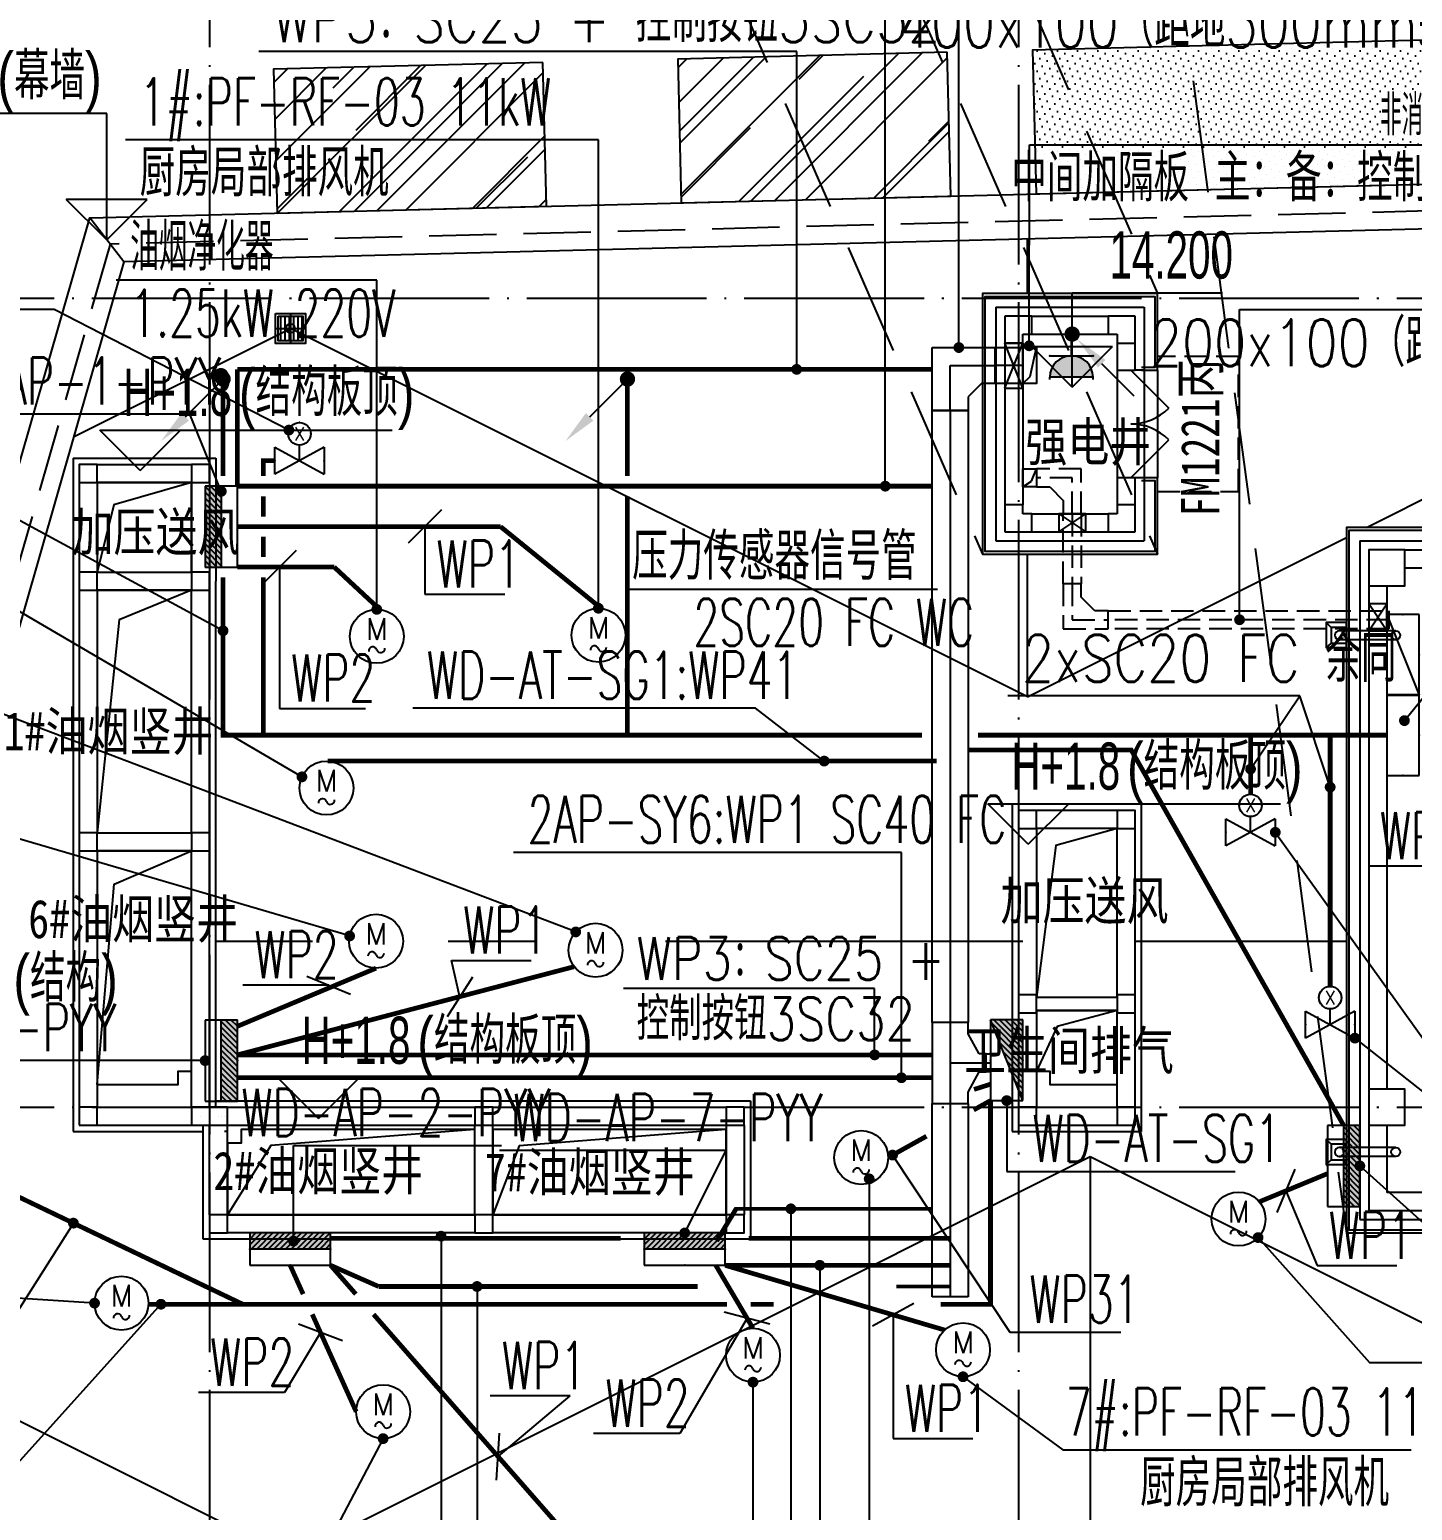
# Model space of a CAD drawing. Extents: x -233336 to 840473, y -28113 to 330904.
# Drawn here: x 21397 to 36785, y 270514 to 286987 of the extents above; entities that cross this region are included whole.
import ezdxf
from ezdxf.enums import TextEntityAlignment as Align
from ezdxf.xclip import XClip

# ---------------------------------------------------------------- set-up
doc = ezdxf.new("R2010")
doc.units = 0
doc.header["$LTSCALE"] = 1000
doc.header["$XCLIPFRAME"] = 2
for name, pattern in [('104-14# 核心筒$0$DOTE', [2.42, 2, -0.2, 0.02, -0.2]), ('DASH', [0.35, 0.25, -0.1]), ('X-104 14#平面$0$$0$DASH', [0.35, 0.25, -0.1]), ('X-104 14#平面$0$DASH', [0.35, 0.25, -0.1])]:
    doc.linetypes.add(name, pattern=pattern)
doc.layers.get('0').update_dxf_attribs({"linetype": 'CONTINUOUS'})
for name, color, linetype in [('104-14# 核心筒$0$A_AXIS-轴线', 8, '104-14# 核心筒$0$DOTE'), ('CABLETRAY', 130, 'CONTINUOUS'), ('CABLETRAY_DIM', 80, 'CONTINUOUS'), ('CABLETRAY_DOTE', 160, 'CONTINUOUS'), ('DIM-动力', 80, 'CONTINUOUS'), ('DIM-插座', 80, 'CONTINUOUS'), ('DIM-箱柜', 80, 'CONTINUOUS'), ('EQUIP-动力', 80, 'CONTINUOUS'), ('EQUIP-插座', 80, 'CONTINUOUS'), ('EQUIP-箱柜', 80, 'CONTINUOUS'), ('LWIRE', 80, 'CONTINUOUS'), ('TEL_LEAD', 80, 'CONTINUOUS'), ('WIRE-动力', 50, 'CONTINUOUS'), ('WIRE-插座', 160, 'CONTINUOUS'), ('X-104 14#平面$0$01-标注_标高', 8, 'CONTINUOUS'), ('X-104 14#平面$0$02-TEXT_标注', 9, 'CONTINUOUS'), ('X-104 14#平面$0$A-C_玻璃幕墙', 8, 'CONTINUOUS'), ('X-104 14#平面$0$A-O_分水线', 8, 'CONTINUOUS'), ('X-104 14#平面$0$A-O_屋面', 8, 'CONTINUOUS'), ('X-104 14#平面$0$A-SUR_保温', 8, 'CONTINUOUS'), ('X-104 14#平面$0$A-SUR_看线', 8, 'CONTINUOUS'), ('X-104 14#平面$0$A-TECH_电气', 8, 'CONTINUOUS'), ('X-104 14#平面$0$A-TECH_结构', 8, 'CONTINUOUS'), ('X-104 14#平面$0$A_STR-砌块墙', 7, 'CONTINUOUS'), ('X-104 14#平面$0$A_STR-砼柱', 8, 'CONTINUOUS'), ('X-104 14#平面$0$DOOR_FIRE', 8, 'CONTINUOUS'), ('X-104 14#平面$0$DOOR_FIRE_TEXT', 7, 'CONTINUOUS'), ('X-104 14#平面$0$DUCT-新风管立管', 3, 'CONTINUOUS'), ('X-104 14#平面$0$EH_玻璃', 8, 'CONTINUOUS'), ('X-104 14#平面$0$图例', 7, 'CONTINUOUS'), ('修改桥架规格', 6, 'CONTINUOUS')]:
    doc.layers.add(name, color=color, linetype=linetype)
doc.layers.add('X-104 14#平面$0$04-不打印_辅助线', color=8, linetype='CONTINUOUS', plot=False)
doc.styles.add('_TCH_DIM', font='ROMANS2', dxfattribs={"width": 0.8, "bigfont": 'HZDF2'})
doc.styles.add('_TCH_LABEL', font='COMPLEX', dxfattribs={"bigfont": 'GBCBIG'})
doc.styles.add('_TEL_DIM', font='ROMANS2', dxfattribs={"width": 0.8, "height": 3.5, "bigfont": 'HZDF2'})
doc.styles.get("Standard").update_dxf_attribs({"font": 'GBENOR', "bigfont": 'GBCBIG'})
doc.styles.add('X-104 14#平面$0$_TCH_DIM', font='ros.shx', dxfattribs={"width": 0.8, "bigfont": 'jd.shx'})
doc.styles.add('X-104 14#平面$0$_TCH_WINDOW', font='STXIHEI.TTF', dxfattribs={"width": 0.75, "height": 3.5})
doc.styles.add('X-104 14#平面$0$Standard', font='STXIHEI.TTF', dxfattribs={"width": 0.8})
pattern_1 = [(45, (0, 0), (646.5784, 1724.2092), [11430, -1524, 3810, -762]), (45, (447.2, 986), (-1255.4398, 177.809), [2286, -251.46, 4572, -571.5]), (45, (-188.6, 727.4), (2440.8336, 3162.8462), [6096, -1066.8, 3048, -762])]

# ---------------------------------------------------------------- blocks, each defined once
blk = doc.blocks.new('$equip$00001811')
blk.add_circle((0, 0), 0.5)
for centre, radius, start, end in [((-0.073, -0.273), 0.0768, 17.2272, 184.2164), ((0.073, -0.227), 0.0769, 197.2591, 5.1179)]:
    blk.add_arc(centre, radius, start, end)
at = {"color": 7, "style": '_TEL_DIM'}
blk.add_attdef('$TEXT$', text='', height=0.4, dxfattribs=at).set_placement((0.001, 0.137), align=Align.MIDDLE_CENTER)
at = {"color": 7, "style": '_TEL_DIM', "flags": 1}
blk.add_attdef('A', text='', height=0.00002, dxfattribs=at).set_placement((0, 0), align=Align.MIDDLE_CENTER)
blk = doc.blocks.new('104-14# 核心筒')
at = {"layer": '104-14# 核心筒$0$A_AXIS-轴线'}
for p, q in [((23400, 317833.6), (23400, 259754.9)), ((32400, 317833.6), (32400, 259754.9)), ((-9370.1, 284000), (120259.9, 284000)), ((-9370.1, 275000), (120259.9, 275000))]:
    blk.add_line(p, q, dxfattribs=at)
blk = doc.blocks.new('X-104 14#平面$0$0000')
for p, q in [((-8900, 15021), (-8900, 15629)), ((-19514, 13427), (-17100, 14634)), ((-8900, 10534), (-17100, 14634)), ((-5125, 12421), (-3150, 13409)), ((-8900, 10534), (-5350, 12309)), ((-8900, 10534), (-8900, 12121)), ((-17930, 7817), (-16855, 7817)), ((-15345, 7817), (-14375, 7817)), ((-12925, 7817), (-8950, 7817)), ((-7700, 7817), (-5350, 7817)), ((-17100, 971), (-8200, 5421)), ((-8200, 5421), (700, 971))]:
    blk.add_line(p, q)
for points in [[(-8200, 5421), (-8200, 57)], [(-22335, 3589), (-17100, 971)]]:
    blk.add_lwpolyline(points)
blk = doc.blocks.new('X-104 14#平面$0$jtkjuyriuy')
h = blk.add_hatch()
h.set_pattern_fill('ANSI31', color=8, scale=30, angle=45)
h.set_pattern_definition([(90, (0, 0), (-47.625, 1e-14), [])])
h.paths.add_polyline_path([(-138, 138), (138, 138), (138, -138), (-138, -138)])
for points in [[(-168, 168), (168, 168), (168, -168), (-168, -168)], [(-138, 138), (138, 138), (138, -138), (-138, -138)]]:
    blk.add_lwpolyline(points, close=True)
at = {"layer": 'X-104 14#平面$0$04-不打印_辅助线'}
for p, q in [((0, 168), (0, -168)), ((-168, 0), (168, 0))]:
    blk.add_line(p, q, dxfattribs=at)
blk = doc.blocks.new('X-104 14#平面$0$ddddllll')
at = {"layer": 'X-104 14#平面$0$A-O_分水线'}
blk.add_blockref('X-104 14#平面$0$jtkjuyriuy', (0, 14334), dxfattribs=at)
blk = doc.blocks.new('X-104 14#平面$0$000003333')
blk.add_circle((24300, 283663), 50)
blk = doc.blocks.new('X-104 14#平面$0$A$C6C68079C')
at = {"layer": 'X-104 14#平面$0$图例'}
for p, q in [((91, 87), (145, 141)), ((91, -87), (145, -137))]:
    blk.add_line(p, q, dxfattribs=at)
for points in [[(-80, -137), (-80, 141), (145, 141), (145, -137)], [(-80, -87), (-80, 87), (91, 87), (91, -87)]]:
    blk.add_lwpolyline(points, close=True, dxfattribs=at)
blk = doc.blocks.new('*U94')
blk.add_lwpolyline([(200, 0), (200, 500), (0, 500), (0, 0), (200, 0), (0, 500), (0, 0), (200, 500)])
blk = doc.blocks.new('*U95')
blk.add_lwpolyline([(200, 0), (200, 300), (0, 300), (0, 0), (200, 0), (0, 300), (0, 0), (200, 300)])
blk = doc.blocks.new('X-104 14#平面$0$dd')
at = {"layer": 'X-104 14#平面$0$A-TECH_电气'}
for name, p in [('*U94', (32313, -16100)), ('*U95', (36363, -18802))]:
    blk.add_blockref(name, p, dxfattribs=at)
at = {"layer": 'X-104 14#平面$0$A-TECH_电气', "rotation": 270}
blk.add_blockref('*U95', (32913, -17500), dxfattribs=at)
blk = doc.blocks.new('_FZHK')
blk.add_lwpolyline([(-0.5, -0.5), (0.5, -0.5), (0.5, 0.5), (-0.5, 0.5)], close=True)
blk = doc.blocks.new('X-104 14#平面$0$$DorLib2D$00000116')
at = {"color": 0}
for p, q in [((-0.5, 0), (-0.146, 0.354)), ((0.5, 0), (0.146, 0.354))]:
    blk.add_line(p, q, dxfattribs=at)
for centre, start, end in [((-0.5, 0), 0, 45), ((0.5, 0), 135, 180)]:
    blk.add_arc(centre, 0.5, start, end, dxfattribs=at)
blk = doc.blocks.new('X-104 14#平面')
at = {"layer": 'X-104 14#平面$0$EH_玻璃'}
h = blk.add_hatch(dxfattribs=at)
h.set_pattern_fill('DOTS', color=256, scale=50, angle=45)
h.paths.add_polyline_path([(37785.9, 286891.5), (32557.6, 286759.6), (32597.9, 285160.1), (37826.2, 285292)])
h = blk.add_hatch(dxfattribs=at)
h.set_pattern_fill('AR-RROOF', color=256, scale=600, angle=45)
h.set_pattern_definition(pattern_1)
h.paths.add_polyline_path([(31607.9, 286735.7), (28608.8, 286660.1), (28649.2, 285060.6), (31648.2, 285136.2)])
h = blk.add_hatch(dxfattribs=at)
h.set_pattern_fill('AR-RROOF', color=256, scale=600, angle=45)
h.set_pattern_definition(pattern_1)
h.paths.add_polyline_path([(27109.3, 286622.3), (24110.3, 286546.7), (24150.6, 284947.2), (27149.6, 285022.8)])
at = {"layer": 'X-104 14#平面$0$01-标注_标高'}
for p, q in [((22255.1, 286052.7), (19595.6, 286052.7)), ((22255.1, 284649.3), (22255.1, 286052.7)), ((22255.1, 284649.3), (21805.1, 285099.3)), ((22705.1, 285099.3), (21805.1, 285099.3)), ((22255.1, 284649.3), (22705.1, 285099.3)), ((32998.5, 283010.5), (32998.5, 284060.5)), ((32998.5, 284060.5), (34670.5, 284060.5)), ((32998.5, 283010.5), (32548.5, 283460.5)), ((32548.5, 283460.5), (33448.5, 283460.5)), ((32998.5, 283010.5), (33448.5, 283460.5)), ((22627.3, 282082.3), (22177.3, 282532.3)), ((22177.3, 282532.3), (25433.3, 282532.3)), ((22627.3, 282082.3), (23077.3, 282532.3)), ((32509.8, 277923.6), (32059.8, 278373.6)), ((32059.8, 278373.6), (35315.8, 278373.6)), ((32509.8, 277923.6), (32959.8, 278373.6)), ((24612.3, 274873.6), (24162.3, 275323.6)), ((24162.3, 275323.6), (27418.3, 275323.6)), ((24612.3, 274873.6), (25062.3, 275323.6))]:
    blk.add_line(p, q, dxfattribs=at)
at = {"layer": 'X-104 14#平面$0$02-TEXT_标注', "linetype": 'X-104 14#平面$0$DASH', "ltscale": 5}
for points in [[(27544, 298683.5), (33950, 284050)], [(32957.5, 296825.9), (36050, 273600)], [(25594, 295783.5), (32000, 281150)], [(27544, 295783.5), (33950, 281150)]]:
    blk.add_lwpolyline(points, dxfattribs=at)
at = {"layer": 'X-104 14#平面$0$A-C_玻璃幕墙'}
for points in [[(37785.9, 286891.5), (32557.6, 286759.6), (32597.9, 285160.1), (37826.2, 285292)], [(31607.9, 286735.7), (28608.8, 286660.1), (28649.2, 285060.6), (31648.2, 285136.2)], [(27109.3, 286622.3), (24110.3, 286546.7), (24150.6, 284947.2), (27149.6, 285022.8)], [(40530, 273850), (40500, 273850), (40500, 273600), (41850, 273600), (41850, 281450), (36050, 281450), (36050, 273600), (37300, 273600), (37300, 273850), (37270, 273850), (37270, 273630), (36080, 273630), (36080, 281420), (41820, 281420), (41820, 273630), (40530, 273630)]]:
    blk.add_lwpolyline(points, close=True, dxfattribs=at)
for points in [[(33770, 283200), (33950, 283200), (33950, 284050), (32000, 284050), (32000, 281150), (32150, 281150)], [(32150, 281180), (32030, 281180), (32030, 284020), (33920, 284020), (33920, 283230), (33770, 283230)], [(32150, 281150), (33950, 281150), (33950, 282000), (33770, 282000)], [(33770, 281970), (33920, 281970), (33920, 281180), (32150, 281180)]]:
    blk.add_lwpolyline(points, dxfattribs=at)
at = {"layer": 'X-104 14#平面$0$A-O_分水线'}
for p, q in [((36600, 280300), (35970, 280300)), ((36600, 280200), (35970, 280200)), ((36600, 274550), (35970, 274550)), ((36600, 274450), (35970, 274450))]:
    blk.add_line(p, q, dxfattribs=at)
for centre in [(36600, 280250), (36600, 274500)]:
    blk.add_circle(centre, 50, dxfattribs=at)
for centre in [(35970, 280250), (35970, 274500)]:
    blk.add_arc(centre, 50, 90, 270, dxfattribs=at)
at = {"layer": 'X-104 14#平面$0$A-O_分水线', "linetype": 'X-104 14#平面$0$$0$DASH', "ltscale": 0.2}
for centre in [(35970, 280250), (35970, 274500)]:
    blk.add_arc(centre, 50, 270, 90, dxfattribs=at)
at = {"layer": 'X-104 14#平面$0$A-O_屋面'}
for points in [[(82349.8, 264577.4), (83499.8, 267565.9), (52926.6, 266284.7), (53491, 268939.8), (17309.3, 268308.2), (22065.4, 284894.6), (62738.3, 285920), (62307.5, 284891.2), (92265.6, 286255.1), (99426.9, 312025), (120741.8, 306094.6), (117562.9, 278400.5), (119297.3, 278014.5), (109062.3, 262867.9), (82417.6, 264753.6)], [(22444.8, 284404), (22065.4, 284894.6)]]:
    blk.add_lwpolyline(points, dxfattribs=at)
blk.add_lwpolyline([(83126.9, 265204.7), (108809.6, 263387.1), (118471.8, 277685.9), (117014.8, 278010.2), (120196.4, 305727.4), (99774.7, 311409.3), (92650.5, 285772.1), (61541.2, 284355.8), (61978.8, 285400.7), (22444.8, 284404), (17976.2, 268819.9), (54110.7, 269450.7), (53549.7, 266811.2), (84240.1, 268097.3)], close=True, dxfattribs=at)
at = {"layer": 'X-104 14#平面$0$A-O_屋面', "linetype": 'X-104 14#平面$0$DASH'}
blk.add_lwpolyline([(33950, 281850), (34850, 281850), (34850, 283350), (33950, 283350)], dxfattribs=at)
at = {"layer": 'X-104 14#平面$0$A-SUR_保温'}
for p, q in [((32150, 283900), (32150, 281300)), ((32150, 283900), (33800, 283900)), ((33800, 283900), (33800, 283200)), ((33800, 283200), (33700, 283200)), ((21880, 282220), (21880, 280850)), ((21880, 282220), (23470, 282220)), ((23470, 282220), (23470, 280850)), ((33800, 282000), (33700, 282000)), ((33800, 282000), (33800, 281300)), ((32150, 281300), (33800, 281300)), ((36200, 281300), (36200, 275000)), ((36200, 281300), (41700, 281300)), ((21880, 280850), (21880, 277950)), ((23470, 277950), (23470, 280850)), ((33770, 278370), (32330, 278370)), ((32330, 278370), (32330, 276125)), ((33770, 276125), (33770, 278370)), ((21880, 277950), (21880, 274730)), ((23470, 275000), (23470, 277950)), ((32330, 276125), (32330, 274730)), ((33770, 274730), (33770, 276125)), ((23470, 275070), (23500, 275070)), ((23500, 275070), (23566.7, 275070)), ((23566.7, 275070), (26445.3, 275070)), ((26445.3, 275070), (29420, 275070)), ((29420, 275070), (29420, 273530)), ((36200, 275000), (36200, 273750)), ((23330, 273530), (23330, 274800)), ((21880, 274730), (23300, 274730)), ((23300, 274730), (23330, 274730)), ((23600, 274730), (23566.7, 274730)), ((32330, 274730), (33770, 274730)), ((36200, 273750), (37300, 273750)), ((26445.3, 273530), (23330, 273530)), ((29420, 273530), (26445.3, 273530))]:
    blk.add_line(p, q, dxfattribs=at)
at = {"layer": 'X-104 14#平面$0$A-SUR_看线'}
blk.add_line((33950, 283200), (33950, 282000), dxfattribs=at)
at = {"layer": 'X-104 14#平面$0$A-TECH_结构', "linetype": 'X-104 14#平面$0$DASH', "ltscale": 3}
blk.add_lwpolyline([(82843.2, 265024.2), (82843.2, 265024.2), (108910.7, 263179.4), (118802, 277817.3), (117234.1, 278166.3), (120414.6, 305874.3), (99635.5, 311655.6), (92496.6, 285965.3), (61847.8, 284570), (62282.6, 285608.4), (22293, 284600.3), (17709.4, 268615.2), (53862.8, 269246.3), (53300.5, 266600.6), (83944, 267884.8), (82843.2, 265024.2), (82843.2, 265024.2)], dxfattribs=at)
at = {"layer": 'X-104 14#平面$0$A_STR-砌块墙'}
for p, q in [((32550, 283800), (33400, 283800)), ((32550, 283600), (33400, 283600)), ((32250, 283500), (32250, 281700)), ((32450, 283500), (32450, 281700)), ((33500, 283500), (33500, 283200)), ((33700, 283200), (33700, 283500)), ((33500, 283200), (33700, 283200)), ((22150, 282150), (23200, 282150)), ((21950, 281950), (21950, 280950)), ((22150, 281950), (22150, 280950)), ((22150, 281950), (23200, 281950)), ((23200, 281950), (23200, 280950)), ((23400, 281950), (23400, 280950)), ((33700, 282000), (33500, 282000)), ((33500, 282000), (33500, 281700)), ((33700, 281700), (33700, 282000)), ((32550, 281600), (33400, 281600)), ((32550, 281400), (33400, 281400)), ((36700, 281200), (41200, 281200)), ((22150, 280950), (23200, 280950)), ((36700, 281000), (41200, 281000)), ((21950, 280750), (21950, 278050)), ((22150, 280750), (23200, 280750)), ((22150, 280750), (22150, 278050)), ((23200, 278050), (23200, 280750)), ((23400, 278050), (23400, 280750)), ((36300, 280800), (36300, 275200)), ((36500, 280800), (36500, 275200)), ((33500, 278300), (32600, 278300)), ((32400, 278100), (32400, 276250)), ((33500, 278100), (32600, 278100)), ((32600, 278100), (32600, 276250)), ((33500, 276250), (33500, 278100)), ((33700, 276250), (33700, 278100)), ((22150, 278050), (23200, 278050)), ((21950, 277850), (21950, 275000)), ((22150, 277850), (23200, 277850)), ((22150, 277850), (22150, 275000)), ((23200, 275000), (23200, 277850)), ((23400, 275000), (23400, 277850)), ((32600, 276225), (33500, 276225)), ((32400, 276050), (32400, 275000)), ((32600, 276075), (33500, 276075)), ((32600, 276050), (32600, 275000)), ((33500, 275000), (33500, 276050)), ((33700, 275000), (33700, 276050)), ((22150, 275000), (23200, 275000)), ((23600, 275000), (26350, 275000)), ((26550, 275000), (29150, 275000)), ((32600, 275000), (33500, 275000)), ((22150, 274800), (23200, 274800)), ((23300, 274900), (23300, 274900)), ((23400, 274900), (23400, 274900)), ((23400, 273800), (23400, 274800)), ((23500, 274900), (23500, 274900)), ((23500, 274900), (23500, 274900)), ((23533.3, 274900), (23533.3, 274900)), ((23566.7, 274900), (23566.7, 274900)), ((23600, 273800), (23600, 274800)), ((23600, 274800), (26350, 274800)), ((26350, 273800), (26350, 274800)), ((26550, 274800), (29150, 274800)), ((26550, 273800), (26550, 274800)), ((29150, 274800), (29150, 273800)), ((29350, 274800), (29350, 273800)), ((32600, 274800), (33500, 274800)), ((36300, 274800), (36300, 273850)), ((36500, 274800), (36500, 274050)), ((37300, 274050), (36500, 274050)), ((26350, 273800), (23600, 273800)), ((29150, 273800), (26550, 273800)), ((36300, 273850), (37300, 273850)), ((26350, 273600), (23600, 273600)), ((29150, 273600), (26550, 273600))]:
    blk.add_line(p, q, dxfattribs=at)
at = {"layer": 'X-104 14#平面$0$A_STR-砼柱'}
for p, q in [((32250, 283800), (32250, 283500)), ((32550, 283800), (32250, 283800)), ((32550, 283600), (32550, 283800)), ((33700, 283800), (33400, 283800)), ((33400, 283800), (33400, 283600)), ((33700, 283500), (33700, 283800)), ((32450, 283500), (32450, 283600)), ((32450, 283600), (32550, 283600)), ((33400, 283600), (33500, 283600)), ((33500, 283600), (33500, 283500)), ((32250, 283500), (32450, 283500)), ((33500, 283500), (33700, 283500)), ((32450, 281700), (32250, 281700)), ((32250, 281700), (32250, 281400)), ((32450, 281600), (32450, 281700)), ((32550, 281600), (32450, 281600)), ((32550, 281400), (32550, 281600)), ((33500, 281600), (33400, 281600)), ((33400, 281600), (33400, 281400)), ((33700, 281700), (33500, 281700)), ((33500, 281700), (33500, 281600)), ((33700, 281400), (33700, 281700)), ((32250, 281400), (32550, 281400)), ((33400, 281400), (33700, 281400))]:
    blk.add_line(p, q, dxfattribs=at)
at = {"layer": 'X-104 14#平面$0$DOOR_FIRE'}
for p, q in [((33500, 283200), (33500, 282000)), ((33800, 283200), (33800, 282000))]:
    blk.add_line(p, q, dxfattribs=at)
at = {"layer": 'X-104 14#平面$0$DUCT-新风管立管'}
for points in [[(23200, 281950), (22150, 281950), (22150, 280950), (23200, 280950), (23200, 281950), (22334, 281702), (22150, 280950)], [(33500, 278100), (32600, 278100), (32600, 276225), (33500, 276225), (33500, 278100), (32816.4, 277911), (32600, 276225)], [(22150, 275250), (23050, 275250), (23050, 275400), (23200, 275400), (23200, 277850), (22150, 277850), (22150, 275250), (22339.7, 277479.4), (23200, 277850)], [(33500, 276075), (32600, 276075), (32600, 275400), (32750, 275400), (32750, 275250), (33500, 275250), (33500, 276075), (32829.9, 275895.4), (32600, 275400)], [(26350, 274750), (23750, 274750), (23750, 274600), (23600, 274600), (23600, 273800), (26350, 273800), (26350, 274750), (24080.7, 274574.2), (23600, 273800)]]:
    blk.add_lwpolyline(points, dxfattribs=at)
at = {"layer": 'X-104 14#平面$0$DUCT-新风管立管', "elevation": 3000}
for points in [[(23200, 280750), (22150, 280750), (22150, 278050), (23200, 278050), (23200, 280750), (22395.4, 280422.7), (22150, 278050)], [(29150, 274750), (26550, 274750), (26550, 273800), (29150, 273800), (29150, 274750), (26845.6, 274569.8), (26550, 273800)]]:
    blk.add_lwpolyline(points, dxfattribs=at)
ref = blk.add_blockref('104-14# 核心筒', (0, 0))
XClip(ref).set_block_clipping_path([(-38664.3623821461, -25500), (139216.5485069363, 330900)])
for name, p in [('X-104 14#平面$0$ddddllll', (24300, 269328.8)), ('X-104 14#平面$0$000003333', (0, 0)), ('X-104 14#平面$0$dd', (-62.7, 299100))]:
    blk.add_blockref(name, p)
at = {"color": 5, "xscale": -1}
for p in [(35970, 280250), (35970, 274500)]:
    blk.add_blockref('X-104 14#平面$0$A$C6C68079C', p, dxfattribs=at)
at = {"layer": 'X-104 14#平面$0$A-O_分水线'}
blk.add_blockref('X-104 14#平面$0$0000', (41400, 269028.8), dxfattribs=at)
at = {"layer": 'X-104 14#平面$0$A_STR-砼柱'}
for p, xscale, yscale, zscale in [((22050, 282050), 200, 200, 200), ((23300, 282050), 200, 200, 200), ((36500, 281000), 400, 400, 400), ((22050, 280850), 200, 200, 200), ((23300, 280850), 200, 200, 200), ((32500, 278200, 3000), 200, 200, 200), ((33600, 278200, 3000), 200, 200, 200), ((22050, 277950), 200, 200, 200), ((23300, 277950), 200, 200, 200), ((32500, 276150, 3000), 200, 200, 200), ((33600, 276150, 3000), 200, 200, 200), ((36500, 275000), 400, 400, 400), ((22050, 274900), 200, 200, 200), ((23400, 274900), 400, 200, 200), ((26450, 274900, 3000), 200, 200, 200), ((29250, 274900, 3000), 200, 200, 200), ((32500, 274900, 3000), 200, 200, 200), ((33600, 274900, 3000), 200, 200, 200), ((23500, 273700), 200, 200, 200), ((26450, 273700, 3000), 200, 200, 200), ((29250, 273700, 3000), 200, 200, 200)]:
    blk.add_blockref('_FZHK', p, dxfattribs=dict(at, xscale=xscale, yscale=yscale, zscale=zscale))
at = {"layer": 'X-104 14#平面$0$DOOR_FIRE'}
ref = blk.add_blockref('X-104 14#平面$0$$DorLib2D$00000116', (33650, 282600), dxfattribs=dict(at, xscale=1200, yscale=1200, zscale=300, rotation=270))
ref.add_attrib('A', 'FM1221丙', (34636.5, 281573.4), dxfattribs={"layer": 'X-104 14#平面$0$DOOR_FIRE_TEXT', "height": 428.14, "rotation": 90, "style": 'X-104 14#平面$0$_TCH_WINDOW', "width": 0.75})
at = {"layer": 'X-104 14#平面$0$01-标注_标高', "color": 7, "style": 'X-104 14#平面$0$_TCH_DIM'}
for s, height, width, p in [('(幕墙)', 520.93, 0.8, (21037.2, 286210.2)), ('14.200', 525, 0.64, (33413.5, 284218)), ('H+1.8', 525, 0.64, (22438.9, 282689.8)), ('(结构板顶)', 520.93, 0.8, (23725.9, 282689.8)), ('(结构板顶)', 520.93, 0.8, (33608.4, 278531.1)), ('H+1.8', 525, 0.64, (32321.4, 278531.1)), ('(结构)', 520.93, 0.8, (21216, 276173.5)), ('H+1.8', 525, 0.64, (24423.8, 275481.1)), ('(结构板顶)', 520.93, 0.8, (25710.8, 275481.1))]:
    blk.add_text(s, height=height, dxfattribs=dict(at, width=width)).set_placement(p)
at = {"layer": 'X-104 14#平面$0$02-TEXT_标注', "style": 'X-104 14#平面$0$Standard', "width": 0.8}
for s, p in [('强电井', (32477.3, 282187.5)), ('加压送风', (21863.6, 281185.2)), ('1#油烟竖井', (21108.2, 278968.5, 3000)), ('加压送风', (32201.7, 277082.3)), ('6#油烟竖井', (21382, 276880, 3000)), ('卫生间排气', (31794.9, 275415.7)), ('2#油烟竖井', (23442.1, 274076.6)), ('7#油烟竖井', (26462.9, 274064.2))]:
    blk.add_text(s, height=428.14, dxfattribs=at).set_placement(p)
blk = doc.blocks.new('*X5')
at = {"color": 0}
for p, q in [((-250, 32.8), (-182.8, 100)), ((-250, 68.2), (-218.2, 100)), ((-247.5, 0), (-147.5, 100)), ((-212.1, 0), (-112.1, 100)), ((-176.8, 0), (-76.8, 100)), ((-141.4, 0), (-41.4, 100)), ((-106.1, 0), (-6.1, 100)), ((-70.7, 0), (29.3, 100)), ((-35.4, 0), (64.6, 100)), ((0, 0), (100, 100)), ((35.4, 0), (135.4, 100)), ((70.7, 0), (170.7, 100)), ((106.1, 0), (206.1, 100)), ((141.4, 0), (241.4, 100)), ((176.8, 0), (250, 73.2)), ((212.1, 0), (250, 37.9)), ((247.5, 0), (250, 2.5))]:
    blk.add_line(p, q, dxfattribs=at)
blk = doc.blocks.new('$equip$00001414')
for p, q in [((0.75, 0.6), (-0.75, 0.6)), ((-0.75, 0.6), (-0.75, 0)), ((0.75, 0), (0.75, 0.6)), ((-0.75, 0.3), (0.75, 0.3)), ((-0.75, 0), (0.75, 0))]:
    blk.add_line(p, q)
at = {"const_width": 0.3}
blk.add_lwpolyline([(-0.75, 0.15), (0.75, 0.15)], dxfattribs=at)
for p in [(0, 0.6), (-0.75, 0.3), (0.75, 0.3), (0, 0)]:
    blk.add_point(p)
at = {"xscale": 0.00300000000061118, "yscale": 0.00300000000061118, "zscale": 0.00300000000061118}
blk.add_blockref('*X5', (0, 0), dxfattribs=at)
at = {"style": '_TCH_LABEL', "flags": 9}
blk.add_attdef('A', (0, 0), '', height=0.00002, dxfattribs=at)
blk = doc.blocks.new('$equip$00001416')
for p, q in [((0.75, 0.6), (-0.75, 0.6)), ((-0.75, 0), (0.75, 0.6)), ((-0.75, 0.6), (-0.75, 0)), ((0.75, 0), (0.75, 0.6)), ((-0.75, 0), (0.75, 0))]:
    blk.add_line(p, q)
for p in [(0, 0.6), (-0.75, 0.3), (0.75, 0.3), (0, 0)]:
    blk.add_point(p)
at = {"style": '_TCH_LABEL', "flags": 9}
blk.add_attdef('A', (0, 0), '', height=0.00002, dxfattribs=at)
blk = doc.blocks.new('*X30')
at = {"color": 0}
for p, q in [((35.4, 0), (225.6, 190.2)), ((-106.1, 0), (-10.1, 96)), ((-70.7, 0), (48.8, 119.5)), ((-35.4, 0), (107.7, 143.1)), ((0, 0), (166.7, 166.7)), ((70.7, 0), (250, 179.3)), ((106.1, 0), (250, 143.9)), ((141.4, 0), (250, 108.6)), ((-247.5, 0), (-245.8, 1.7)), ((-212.1, 0), (-186.9, 25.2)), ((-176.8, 0), (-128, 48.8)), ((-141.4, 0), (-69, 72.4)), ((176.8, 0), (250, 73.2)), ((212.1, 0), (250, 37.9)), ((247.5, 0), (250, 2.5))]:
    blk.add_line(p, q, dxfattribs=at)
blk = doc.blocks.new('$equip$00001425')
for p, q in [((-0.75, 0), (0.75, 0.6)), ((0.75, 0.6), (-0.75, 0.6)), ((-0.75, 0.6), (-0.75, 0)), ((0.75, 0), (0.75, 0.6)), ((-0.75, 0), (0.75, 0))]:
    blk.add_line(p, q)
for p in [(0, 0.6), (-0.75, 0.3), (0.75, 0.3), (0, 0)]:
    blk.add_point(p)
blk.add_solid([(-0.75, 0), (0.75, 0), (0.75, 0.6)])
at = {"xscale": 0.00300000000061118, "yscale": 0.00300000000061118, "zscale": 0.00300000000061118}
blk.add_blockref('*X30', (0, 0), dxfattribs=at)
at = {"style": '_TCH_LABEL', "flags": 9}
blk.add_attdef('A', (0, 0), '', height=0.00002, dxfattribs=at)
blk = doc.blocks.new('$equip$00001237')
for p, q in [((-0.5, 1.05), (-0.5, 1)), ((0.5, 1.05), (0.5, 1)), ((-0.5, 1), (0.5, 1)), ((0.5, 0.5), (-0.5, 0.5)), ((0, 0.5), (0, 0))]:
    blk.add_line(p, q)
blk.add_arc((0, 1), 0.5, 180, 0)
for p in [(0, 1), (-0.5, 0.5), (0.5, 0.5), (0, 0)]:
    blk.add_point(p)
for points in [[(0.433, 0.75), (-0.433, 0.75), (0.5, 1), (-0.5, 1)], [(0.25, 0.567), (-0.25, 0.567), (0.433, 0.75), (-0.433, 0.75)], [(0, 0.5), (0, 0.5), (0.25, 0.567), (-0.25, 0.567)]]:
    blk.add_solid(points)
at = {"flags": 9}
blk.add_attdef('A', (0, 0), '', height=0.00002, dxfattribs=at)
blk = doc.blocks.new('$TelecSys$00000081')
for p, q in [((0.104, 0.104), (0.104, 0.104)), ((-0.104, -0.104), (-0.104, -0.104)), ((-1.15, -1.15), (-0.55, -0.55))]:
    blk.add_line(p, q)
at = {"const_width": 0.142}
blk.add_lwpolyline([(0.071, 0, 1), (-0.071, 0, 1)], format="xyb", close=True, dxfattribs=at)
blk.add_solid([(-0.62, -0.48), (-0.48, -0.62), (-0.1, -0.1)])
at = {"width": 0.8, "flags": 9}
blk.add_attdef('A', (0, 0), '', height=0.00002, rotation=180, dxfattribs=at)
blk = doc.blocks.new('$TelecSys$00000080')
for p, q in [((-0.7, -0.7), (0, 0)), ((0.104, 0.104), (0.104, 0.104)), ((-0.104, -0.104), (-0.104, -0.104))]:
    blk.add_line(p, q)
at = {"const_width": 0.142}
blk.add_lwpolyline([(0.071, 0, 1), (-0.071, 0, 1)], format="xyb", close=True, dxfattribs=at)
blk.add_solid([(-0.63, -0.77), (-0.77, -0.63), (-1.15, -1.15)])
at = {"width": 0.8, "flags": 9}
blk.add_attdef('A', (0, 0), '', height=0.00002, rotation=180, dxfattribs=at)
blk = doc.blocks.new('$equip$00001413')
for p, q in [((0.75, 0.6), (-0.75, 0.6)), ((-0.75, 0.6), (-0.75, 0)), ((0.75, 0), (0.75, 0.6)), ((-0.75, 0), (0.75, 0))]:
    blk.add_line(p, q)
for p in [(0, 0.6), (-0.75, 0.3), (0.75, 0.3), (0, 0)]:
    blk.add_point(p)
at = {"style": '_TCH_LABEL', "flags": 9}
blk.add_attdef('A', (0, 0), '', height=0.00002, dxfattribs=at)
blk = doc.blocks.new('$equip$00002601')
for p, q in [((-0.55, -0.9), (-0.55, -0.3)), ((-0.55, -0.3), (0.55, -0.9)), ((0.55, -0.3), (-0.55, -0.9)), ((0, -0.6), (0, -0.25)), ((0.55, -0.3), (0.55, -0.9))]:
    blk.add_line(p, q)
blk.add_circle((0, 0), 0.25)
for p in [(-0.25, 0), (0, 0.25), (0.25, 0), (-0.55, -0.6), (0.55, -0.6)]:
    blk.add_point(p)
at = {"color": 7, "style": '_TEL_DIM'}
blk.add_attdef('$TEXT$', text='', height=0.3, dxfattribs=at).set_placement((0, 0), align=Align.MIDDLE_CENTER)
at = {"color": 7, "style": '_TEL_DIM', "flags": 1}
blk.add_attdef('A', text='', height=0.00002, dxfattribs=at).set_placement((0, 0), align=Align.MIDDLE_CENTER)

msp = doc.modelspace()

# ---------------------------------------------------------------- linework, layer by layer
at = {"layer": 'CABLETRAY'}
for p, q in [((31440, 282750.5), (31440, 283450.5)), ((31440, 283450.5), (32140, 283450.5)), ((32140, 283050.5), (32140, 283450.5)), ((32140, 283450.5), (32450, 283450.5)), ((32140, 283450.5), (32140, 283050.5)), ((32450, 283450.5), (32450, 283050.5)), ((31990, 283050.5), (31840, 282900.5)), ((32140, 283050.5), (31990, 283050.5)), ((32450, 283050.5), (32140, 283050.5)), ((31840, 282900.5), (31840, 282750.5)), ((31440, 275941.5), (31440, 282750.5)), ((31440, 282750.5), (31840, 282750.5)), ((31840, 282750.5), (31440, 282750.5)), ((31840, 282750.5), (31840, 275941.5)), ((31840, 275941.5), (31440, 275941.5)), ((31440, 275941.5), (31440, 275041.5)), ((31840, 275941.5), (31440, 275941.5)), ((31840, 275816.5), (31840, 275941.5)), ((31965, 275591.5), (31840, 275816.5)), ((32040, 275591.5), (31965, 275591.5)), ((32040, 275391.5), (32040, 275591.5)), ((32040, 275391.5), (32040, 275591.5)), ((32040, 275591.5), (32090, 275591.5)), ((32090, 275591.5), (32090, 275391.5)), ((31840, 275166.5), (31965, 275391.5)), ((31965, 275391.5), (32040, 275391.5)), ((32090, 275391.5), (32040, 275391.5)), ((31840, 275041.5), (31840, 275166.5)), ((31440, 272889.4), (31440, 275041.5)), ((31440, 275041.5), (31840, 275041.5)), ((31440, 275041.5), (31840, 275041.5)), ((31840, 275041.5), (31840, 272889.4)), ((31840, 272889.4), (31440, 272889.4))]:
    msp.add_line(p, q, dxfattribs=at)
at = {"layer": 'CABLETRAY', "linetype": 'DASH'}
for p, q in [((33100, 282099.7), (32600, 282099.7)), ((32600, 282099.7), (32600, 281899.7)), ((33100, 281599.7), (33100, 282099.7)), ((32600, 281899.7), (32750, 281899.7)), ((32750, 281899.7), (32900, 281749.7)), ((32900, 281749.7), (32900, 281599.7)), ((32900, 280821.7), (32900, 281599.7)), ((32900, 281599.7), (33100, 281599.7)), ((32900, 281599.7), (33100, 281599.7)), ((33100, 281599.7), (33100, 280821.7)), ((33100, 280821.7), (32900, 280821.7)), ((32900, 280821.7), (32900, 280321.7)), ((33100, 280821.7), (32900, 280821.7)), ((33100, 280671.7), (33100, 280821.7)), ((33250, 280521.7), (33100, 280671.7)), ((33400, 280521.7), (33250, 280521.7)), ((33400, 280321.7), (33400, 280521.7)), ((33400, 280521.7), (36524.2, 280521.7)), ((33400, 280321.7), (33400, 280521.7)), ((36524.2, 280521.7), (36524.2, 280321.7)), ((32900, 280321.7), (33400, 280321.7)), ((36524.2, 280321.7), (33400, 280321.7))]:
    msp.add_line(p, q, dxfattribs=at)
at = {"layer": 'CABLETRAY_DIM'}
for p, q in [((31737.6, 283450.5), (31737.6, 287418.5)), ((34861.2, 280421.7), (34861.2, 283872.9)), ((34861.2, 283872.9), (45376.8, 283872.9))]:
    msp.add_line(p, q, dxfattribs=at)
at = {"layer": 'CABLETRAY_DIM', "const_width": 60}
for points in [[(31737.6, 283420.5, 1), (31737.6, 283480.5, 1)], [(34861.2, 280391.7, 1), (34861.2, 280451.7, 1)]]:
    msp.add_lwpolyline(points, format="xyb", close=True, dxfattribs=at)
at = {"layer": 'CABLETRAY_DOTE'}
for p, q in [((31640, 282750.5), (31640, 283250.5)), ((31640, 283250.5), (32140, 283250.5)), ((32450, 283250.5), (32140, 283250.5)), ((31640, 282750.5), (31640, 275941.5)), ((31640, 275941.5), (31640, 275041.5)), ((31640, 275491.5), (32040, 275491.5)), ((32040, 275491.5), (32090, 275491.5)), ((31640, 275041.5), (31640, 272889.4))]:
    msp.add_line(p, q, dxfattribs=at)
at = {"layer": 'CABLETRAY_DOTE', "linetype": 'DASH'}
for p, q in [((33000, 281999.7), (32600, 281999.7)), ((33000, 281599.7), (33000, 281999.7)), ((33000, 281599.7), (33000, 280821.7)), ((33000, 280821.7), (33000, 280421.7)), ((33000, 280421.7), (33400, 280421.7)), ((36524.2, 280421.7), (33400, 280421.7))]:
    msp.add_line(p, q, dxfattribs=at)
at = {"layer": 'DIM-动力', "color": 80}
for p, q in [((30918.7, 281908.2), (30918.7, 289181.2)), ((27726.7, 285762.4), (22464.2, 285762.4)), ((27726.7, 280550), (27726.7, 285762.4)), ((25260.2, 284201.1), (22358.8, 284201.1)), ((25260.2, 280537.5), (25260.2, 284201.1)), ((21670.2, 283873.2), (16503.7, 283873.2)), ((24282.1, 282532.3), (21670.2, 283873.2)), ((24427.5, 278674.1), (20152.8, 281173.8)), ((27474.3, 276949.1), (20865.2, 279460.2)), ((29476.6, 279437.2), (25661.8, 279437.2)), ((30239.9, 278849.7), (29476.6, 279437.2)), ((24957.9, 276903.9), (20961.7, 278076)), ((31098.3, 277834), (26780.8, 277834)), ((31098.3, 275326.4), (31098.3, 277834)), ((31000.1, 274466.2), (32303.7, 272495.3)), ((21884.4, 273709.2), (20514.5, 271547.7)), ((25976.1, 273564), (25976.1, 268415.3)), ((35067.5, 273548.4), (36306, 272157.7)), ((30189.9, 273240), (30189.9, 267812.5)), ((22119.5, 272819), (18665.4, 273037.7)), ((22858.9, 272807.1), (20700.7, 270414.4)), ((32303.7, 272495.3), (33539, 272495.3)), ((36306, 272157.7), (40498.5, 272157.7)), ((31784, 272000), (32895.6, 271188)), ((29446.5, 271940), (29446.5, 265235.3)), ((25331, 271311.7), (24500.1, 269737.7)), ((32895.6, 271188), (36769.3, 271188))]:
    msp.add_line(p, q, dxfattribs=at)
at = {"layer": 'DIM-动力'}
for p, q in [((25981.1, 281643.9), (25609.9, 281272.6)), ((24362.6, 281193.9), (23991.3, 280822.6)), ((24483.4, 276457.2), (24969.3, 276258.3)), ((26326.3, 276445.4), (26043, 276003.4)), ((35476.4, 274310.6), (35275, 273825.8)), ((31236.5, 272814.6), (30775.5, 272563.5)), ((29634.5, 272586.8), (29126, 272717.5)), ((24879.3, 272399.4), (24388.2, 272585.1)), ((26592.8, 270850.3), (26627.4, 271374.2))]:
    msp.add_line(p, q, dxfattribs=at)
at = {"layer": 'DIM-动力', "color": 80, "const_width": 60}
for points in [[(24308.8, 282518.6, 1), (24255.4, 282546, 1)], [(30918.7, 281878.2, 1), (30918.7, 281938.2, 1)], [(25260.2, 280507.5, 1), (25260.2, 280567.5, 1)], [(27726.7, 280520, 1), (27726.7, 280580, 1)], [(30263.7, 278831.4, 1), (30216.2, 278868, 1)], [(24453.4, 278659, 1), (24401.6, 278689.3, 1)], [(24986.7, 276895.4, 1), (24929.1, 276912.3, 1)], [(27502.4, 276938.4, 1), (27446.3, 276959.7, 1)], [(31098.3, 275296.4, 1), (31098.3, 275356.4, 1)], [(30983.5, 274491.2, 1), (31016.6, 274441.1, 1)], [(21900.4, 273734.6, 1), (21868.3, 273683.9, 1)], [(25976.1, 273594, 1), (25976.1, 273534, 1)], [(35047.6, 273570.8, 1), (35087.5, 273526, 1)], [(30189.9, 273270, 1), (30189.9, 273210, 1)], [(22149.4, 272817.1, 1), (22089.6, 272820.9, 1)], [(22879, 272829.3, 1), (22838.8, 272784.8, 1)], [(29446.5, 271970, 1), (29446.5, 271910, 1)], [(31759.8, 272017.7, 1), (31808.3, 271982.3, 1)], [(25345, 271338.3, 1), (25317, 271285.2, 1)]]:
    msp.add_lwpolyline(points, format="xyb", close=True, dxfattribs=at)
at = {"layer": 'DIM-动力'}
for points in [[(25795.5, 281458.2), (25795.5, 280705.1)], [(24177, 281008.2), (24177, 279436.4)], [(25795.5, 280705.1), (26683.6, 280705.1)], [(24177, 279436.4), (25134.6, 279436.4)], [(37250.5, 277682.4), (36292.8, 277682.4)], [(26184.6, 276224.4), (26091.9, 276632.8)], [(26091.9, 276632.8), (26980.1, 276632.8)], [(24726.3, 276357.8), (23768.7, 276357.8)], [(24726.3, 276357.8), (24726.3, 276357.8)], [(35375.7, 274068.2), (35723.2, 273236.5)], [(35723.2, 273236.5), (36611.4, 273236.5)], [(29380.3, 272652.1), (28631.5, 271368.4)], [(31006, 272689), (31006, 271312.1)], [(24633.7, 272492.2), (24232.5, 271826)], [(24232.5, 271826), (23274.9, 271826)], [(27411.2, 271787.1), (26523.1, 271787.1)], [(26610.1, 271112.3), (27411.2, 271787.1)], [(28631.5, 271368.4), (27673.8, 271368.4)], [(31006, 271312.1), (31894.2, 271312.1)]]:
    msp.add_lwpolyline(points, dxfattribs=at)
at = {"layer": 'DIM-插座', "color": 80}
for p, q in [((23550, 280300.1), (19393.7, 282546.5)), ((28050, 280819.7), (28034.2, 280761.5)), ((28034.2, 280761.5), (31500.8, 280761.5)), ((35531.7, 279574.6), (32283, 279574.6)), ((34983.8, 278761.3), (35531.7, 279574.6)), ((35869.8, 278559.8), (35531.7, 279574.6)), ((35258.8, 278057.1), (37885.2, 274389.1)), ((36144.8, 275767.6), (37885.2, 274389.1))]:
    msp.add_line(p, q, dxfattribs=at)
at = {"layer": 'DIM-插座', "color": 80, "const_width": 60}
for points in [[(23576.4, 280285.9, 1), (23523.6, 280314.4, 1)], [(34967.1, 278736.4, 1), (35000.6, 278786.2, 1)], [(35879.2, 278531.3, 1), (35860.3, 278588.3, 1)], [(35241.4, 278081.5, 1), (35276.3, 278032.7, 1)], [(36121.2, 275786.2, 1), (36168.3, 275749, 1)]]:
    msp.add_lwpolyline(points, format="xyb", close=True, dxfattribs=at)
at = {"layer": 'DIM-箱柜'}
for p, q in [((23181, 282710), (19928, 282710)), ((23530, 281851), (23181, 282710)), ((36696.1, 279299.7), (38374.8, 281358.2)), ((23350, 275517.4), (21116.3, 275517.4)), ((32270, 275072.4), (32270, 274285.1)), ((24333.6, 273510), (24333.6, 274572.4)), ((24333.6, 274572.4), (26646.9, 274572.4)), ((29150, 274516.1), (26624.7, 274516.1)), ((28687.1, 273600), (29150, 274516.1)), ((36200, 274346), (37300, 273357.5)), ((32270, 274285.1), (34812.4, 274285.1))]:
    msp.add_line(p, q, dxfattribs=at)
at = {"layer": 'DIM-箱柜', "const_width": 60}
for points in [[(23541.3, 281823.2, 1), (23518.7, 281878.8, 1)], [(36677.1, 279276.5, 1), (36715, 279323, 1)], [(23380, 275517.4, 1), (23320, 275517.4, 1)], [(32270, 275102.4, 1), (32270, 275042.4, 1)], [(36177.7, 274366, 1), (36222.3, 274325.9, 1)], [(28673.5, 273573.2, 1), (28700.6, 273626.8, 1)], [(24333.6, 273480, 1), (24333.6, 273540, 1)]]:
    msp.add_lwpolyline(points, format="xyb", close=True, dxfattribs=at)
at = {"layer": 'EQUIP-箱柜'}
for p, q in [((32532.3, 283130.1), (32600, 283450.5)), ((32450, 283050.5), (32532.3, 283130.1)), ((32546.8, 281963.7), (32600, 282099.7)), ((32546.8, 281963.7), (32600, 282099.7)), ((32450, 281899.7), (32546.8, 281963.7))]:
    msp.add_line(p, q, dxfattribs=at)
for points in [[(32450, 283050.5), (32450, 283450.5), (32600, 283450.5), (32600, 283050.5)], [(32600, 282099.7), (32600, 281899.7), (32450, 281899.7), (32450, 282099.7)]]:
    msp.add_lwpolyline(points, close=True, dxfattribs=at)
at = {"layer": 'TEL_LEAD', "color": 80}
msp.add_line((30740, 274201.9), (30740, 269422), dxfattribs=at)
at = {"layer": 'TEL_LEAD', "color": 80, "const_width": 60}
msp.add_lwpolyline([(30740, 274231.9, 1), (30740, 274171.9, 1)], format="xyb", close=True, dxfattribs=at)
at = {"layer": 'WIRE-动力', "color": 50}
for points, const_width in [([(23710, 281908.2), (23710, 283207.4)], 52.5), ([(23710, 283207.4), (31440, 283207.4)], 52.5), ([(23710, 281908.2), (31440, 281908.2)], 52.5), ([(23710, 281458.2), (26637.5, 281458.2)], 52.5), ([(26637.5, 281458.2), (27756.7, 280550)], 52.5), ([(23710, 281008.2), (24786.3, 281008.2)], 52.5), ([(24786.3, 281008.2), (25260.2, 280567.5)], 52.5), ([(36020, 274796), (33655.6, 278973.5), (31840, 278973.5)], 52.5), ([(24714.9, 278849.7), (31490, 278849.7)], 52.5), ([(23710, 275581), (27456.2, 276562.2), (27456.2, 276562.2)], 52.5), ([(23710, 275899.2), (25252.2, 276545.6), (25252.2, 276545.6)], 52.5), ([(23710, 275581), (31440, 275581)], 52.5), ([(23710, 275326.4), (31440, 275326.4)], 52.5), ([(31906.4, 275196.6), (32090, 275255.1)], 52.5), ([(31533.9, 272807.1), (32090, 272807.1), (32090, 275072.4)], 52.5), ([(31902.5, 274968.1), (32090, 275072.4)], 52.5), ([(30950.8, 274438.7), (31377.5, 274676.1)], 52.5), ([(35080.9, 273946.5), (35840, 274259.9)], 52.5), ([(23769.1, 272807.1), (21090.1, 274089.4)], 52.5), ([(24746.3, 273540.9), (25454, 273540.9)], 52.5), ([(25454, 273540.9), (27974.6, 273540.9)], 52.5), ([(29399.6, 273540.9), (31649.7, 273540.9)], 52.5), ([(24296.3, 273240), (24440.9, 272919.6)], 52.5), ([(25027, 272919.6), (24746.3, 273240)], 52.5), ([(25281, 273004.5), (24746.3, 273240)], 52.5), ([(29032.7, 273240), (29446.5, 272540)], 52.5), ([(29137.1, 273240), (31579.9, 272519.8)], 52.5), ([(29137.1, 273240), (31649.7, 273240)], 52.5), ([(25454, 273004.5), (25281, 273004.5)], 52.5), ([(28830.9, 273004.5), (25454, 273004.5)], 52.5), ([(31640, 273004.5), (31041.1, 273004.5)], 37.5), ([(22719.3, 272807.1), (28992.8, 272807.1)], 52.5), ([(28992.8, 272807.1), (29158, 272807.1)], 52.5), ([(29419.4, 272807.1), (29677.3, 272807.1)], 52.5), ([(24542.4, 272694.6), (25031, 271611.7)], 52.5), ([(27274, 270354.4), (25224.1, 272694.6)], 52.5)]:
    msp.add_lwpolyline(points, dxfattribs=dict(at, const_width=const_width))
msp.add_lwpolyline([(29042.5, 273510, 52.5, 52.5, 0), (29259.1, 273868.4, 37.5, 37.5, 0), (31440, 273868.4, 37.5, 37.5, 0)], format="xyseb", dxfattribs=at)
at = {"layer": 'WIRE-插座', "color": 160, "const_width": 52.5}
for points in [[(23550, 283057.2), (23550, 282020.7)], [(28050, 283057.2), (28050, 282020.7)], [(23997.6, 282020.7), (23997.6, 282190.7), (24125, 282190.7)], [(23997.6, 281570.7), (23997.6, 281795.7)], [(28050, 281795.7), (28050, 279138.3)], [(23997.6, 281120.7), (23997.6, 281345.7)], [(31327.5, 279138.3), (23550, 279138.3), (23550, 280895.7)], [(23997.6, 279138.3), (23997.6, 280895.7)], [(36500, 279138.3), (31952.5, 279138.3)], [(34983.8, 278482.1), (34983.8, 279138.3)], [(35869.8, 276342.6), (35869.8, 279138.3)]]:
    msp.add_lwpolyline(points, dxfattribs=at)
at = {"layer": '修改桥架规格'}
for p, q in [((29932.9, 286743.4), (23947, 286743.4)), ((29932.9, 283207.4), (29932.9, 286743.4)), ((32520, 283469.8), (32523.8, 285706.5)), ((32523.8, 285706.5), (39667, 285706.5)), ((30800.4, 276320.2), (28007.5, 276320.2)), ((30800.4, 275581), (30800.4, 276320.2)), ((29868.4, 273868.4), (29868.4, 266334)), ((26376.3, 273004.5), (26376.3, 266102.1))]:
    msp.add_line(p, q, dxfattribs=at)
at = {"layer": '修改桥架规格', "const_width": 60}
for points in [[(32519.9, 283439.8, 1), (32520, 283499.8, 1)], [(29932.9, 283177.4, 1), (29932.9, 283237.4, 1)], [(30800.4, 275551, 1), (30800.4, 275611, 1)], [(29868.4, 273898.4, 1), (29868.4, 273838.4, 1)], [(26376.3, 273034.5, 1), (26376.3, 272974.5, 1)]]:
    msp.add_lwpolyline(points, format="xyb", close=True, dxfattribs=at)

# ---------------------------------------------------------------- block references
msp.add_blockref('X-104 14#平面', (0, 0))
at = {"layer": 'EQUIP-动力', "color": 80}
for name, p, xscale, yscale, zscale, values in [('$equip$00002601', (24400, 282490.7, 3000), 500, 500, 500, {'$TEXT$': 'X'}), ('$equip$00001811', (25260.2, 280237.5), 600, 600, 600, {'$TEXT$': 'M'}), ('$equip$00001811', (27726.7, 280250, 3000), 600, 600, 600, {'$TEXT$': 'M'}), ('$equip$00001811', (24700.6, 278550, 3000), 600, 600, 600, {'$TEXT$': 'M'}), ('$equip$00002601', (34983.8, 278357.1), 500, 500, 500, {'$TEXT$': 'X'}), ('$equip$00001811', (25252.2, 276845.6), 600, 600, 600, {'$TEXT$': 'M'}), ('$equip$00001811', (27694.4, 276745.2, 3000), 600, 600, 600, {'$TEXT$': 'M'}), ('$equip$00002601', (35869.8, 276217.6, 3000), 500, 500, 500, {'$TEXT$': 'X'}), ('$equip$00001811', (30650.8, 274438.7, 3000), 600, 600, 600, {'$TEXT$': 'M'}), ('$equip$00001811', (34850, 273755, 3000), 600, 600, 600, {'$TEXT$': 'M'}), ('$equip$00001811', (22419.5, 272819, 3000), 600, 600, 600, {'$TEXT$': 'M'}), ('$equip$00001811', (29446.5, 272240), 600, 600, 600, {'$TEXT$': 'M'}), ('$equip$00001811', (31784, 272300, 3000), 600, 600, 600, {'$TEXT$': 'M'}), ('$equip$00001811', (25331, 271611.7), 600, 600, 600, {'$TEXT$': 'M'})]:
    msp.add_blockref(name, p, dxfattribs=dict(at, xscale=xscale, yscale=yscale, zscale=zscale)).add_auto_attribs(values)
at = {"layer": 'EQUIP-插座', "color": 80, "xscale": 480, "yscale": 480, "zscale": 480, "rotation": 180}
msp.add_blockref('$equip$00001237', (32990.7, 283600), dxfattribs=at)
at = {"layer": 'EQUIP-箱柜', "color": 80, "xscale": 600, "yscale": 600, "zscale": 600}
for name, p, rotation in [('$equip$00001414', (23350, 281458.2), 270), ('$equip$00001416', (36500, 280032.2), 270), ('$equip$00001413', (36500, 279138.3), 270), ('$equip$00001414', (23710, 275517.4), 90), ('$equip$00001425', (32450, 275522.4), 90), ('$equip$00001414', (36200, 274346), 90), ('$equip$00001414', (24296.3, 273600), 180), ('$equip$00001414', (28687.1, 273600), 180)]:
    msp.add_blockref(name, p, dxfattribs=dict(at, rotation=rotation))
at = {"layer": 'LWIRE', "xscale": 600, "yscale": 600, "zscale": 600, "rotation": 90}
msp.add_blockref('$TelecSys$00000081', (32998.5, 283600), dxfattribs=at)
at = {"layer": 'LWIRE', "color": 80, "xscale": 600, "yscale": 600, "zscale": 600}
for p in [(23550, 283100), (28050, 283100)]:
    msp.add_blockref('$TelecSys$00000080', p, dxfattribs=at)

# ---------------------------------------------------------------- texts
at = {"layer": 'CABLETRAY_DIM', "color": 7, "style": '_TCH_DIM', "width": 0.8}
for s, p in [('400x100（距地300mm采用角钢支架明敷设，做防腐处理）', (31070, 286788.5)), ('200x100（距地300mm采用角钢支架明敷设，做防腐处理）', (33864.1, 283242.9))]:
    msp.add_text(s, height=520.866, dxfattribs=at).set_placement(p)
at = {"layer": 'DIM-动力', "color": 7, "style": '_TEL_DIM'}
for s, height, width, p in [('1#:PF-RF-03 11kW', 525, 0.64, (22621.7, 285921.7)), ('厨房局部排风机', 520.87, 0.8, (22621.7, 285132.4)), ('油烟净化器 ', 525, 0.64, (22516.3, 284306.1)), ('1.25kW 220V', 525, 0.64, (22516.3, 283571.1)), ('WP1', 525, 0.64, (25926.7, 280780.1)), ('WD-AT-SG1:WP41', 525, 0.64, (25819.3, 279542.2)), ('WP2', 525, 0.64, (24308.2, 279511.4)), ('2AP-SY6:WP1 SC40 FC', 525, 0.64, (26938.3, 277939)), ('WP3', 525, 0.64, (36424.1, 277757.4)), ('WP1', 525, 0.64, (26223.2, 276707.8)), ('WP2', 525, 0.64, (23899.9, 276432.8)), ('WP1', 525, 0.64, (35854.5, 273311.5)), ('WP31', 525, 0.64, (32524.1, 272600.3)), ('WP2', 525, 0.64, (23406.1, 271901)), ('WP1', 525, 0.64, (26654.3, 271862.1)), ('WP2', 525, 0.64, (27805.1, 271443.4)), ('WP1', 525, 0.64, (31137.3, 271387.1)), ('7#:PF-RF-03 11kW', 525, 0.64, (32927.4, 271347.3)), ('厨房局部排风机', 520.87, 0.8, (33754.5, 270558))]:
    msp.add_text(s, height=height, dxfattribs=dict(at, width=width)).set_placement(p)
at = {"layer": 'DIM-插座', "color": 7, "style": '_TEL_DIM'}
for s, height, width, p in [('压力传感器信号管', 520.87, 0.8, (28102.3, 280866.5)), ('2SC20 FC WC', 525, 0.64, (28782.7, 280131.5)), ('2xSC20 FC 余同', 520.866, 0.8, (32440.5, 279732.1))]:
    msp.add_text(s, height=height, dxfattribs=dict(at, width=width)).set_placement(p)
at = {"layer": 'DIM-箱柜', "color": 7, "style": '_TEL_DIM', "width": 0.64}
for s, p in [('WD-AP-1-PYY', (20085.5, 282815)), ('WD-AP-6-PYY', (18922.4, 275622.4)), ('WD-AP-2-PYY', (23755.1, 274677.4)), ('WD-AP-7-PYY', (26782.2, 274621.1)), ('WD-AT-SG1', (32557.8, 274390.1))]:
    msp.add_text(s, height=525, dxfattribs=at).set_placement(p)
at = {"layer": '修改桥架规格', "color": 7}
for s, height, style, width, p in [('WP3：SC25 + 控制按钮3SC32', 520.866, '_TEL_DIM', 0.8, (24104.5, 286848.4)), ('非消防强电桥架 400x100', 446.25, '_TCH_DIM', 0.564706, (36424.7, 285811.5)), ('中间加隔板 主：备：控制比例为1:1:2', 520.866, '_TCH_DIM', 0.8, (32320.6, 285076.5)), ('WP3：SC25 + ', 476.22, '_TEL_DIM', 0.8, (28151.5, 276416.2)), ('控制按钮3SC32', 476.22, '_TEL_DIM', 0.8, (28151.5, 275744.2))]:
    msp.add_text(s, height=height, dxfattribs=dict(at, style=style, width=width)).set_placement(p)

doc.saveas('drawing.dxf')
